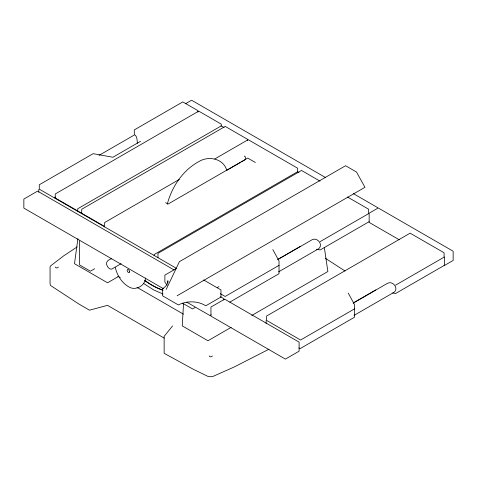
<?xml version="1.0" encoding="UTF-8"?>
<svg xmlns="http://www.w3.org/2000/svg" width="477" height="477" viewBox="0 0 477 477"><rect width="100%" height="100%" fill="white"/><g stroke="black" fill="none" stroke-linecap="round" stroke-linejoin="round"><path stroke-width="0.72" d="M272.82 249.578L279.027 260.979L279.027 273.703L229.783 302.138M183.526 303.64L182.25 325.904L207.96 340.751L231.172 327.353M77.9 238.631L74.495 263.698L107.569 282.789L118.344 276.571M58.319 267.025C57.973 268.235 55.612 268.235 55.26 267.025M212.301 355.92C211.949 357.136 209.588 357.136 209.236 355.92M145.515 278.067C145.33 285.443 136.028 290.815 129.547 287.279C122.1 283.35 117.175 275.617 115.309 267.549M167.296 204.037C171.953 186.471 183.12 169.866 199.428 161.262C209.009 155.645 223.576 158.728 226.754 170.331M166.187 289.426L179.412 261.658L345.569 165.728L356.516 172.048L364.965 187.306L177.134 295.746M172.549 325.946L164.142 336.363L164.142 353.326L193.644 369.448L208.05 376.454L210.691 376.776L213.261 376.293L234.219 366.974L269.016 349.206M77.202 246.895L63.608 255.899L50.52 265.975L50.061 266.983L50.061 283.952L50.55 285.484L78.395 303.724L89.491 310.193L107.486 305.346L164.177 338.08M185.565 103.706L191.605 100.224L325.558 177.557M99.007 155.389L134.735 134.764C137.215 136.339 137.173 140.524 137.298 143.285M140.506 141.317L112.906 157.249L93.158 153.666L39.281 184.772L39.281 189.154L176.508 268.384M55.749 197.037L54.461 197.919M179.316 179.424L104.666 222.52L104.666 226.903M214.71 158.99L248.171 139.666L297.642 168.226L297.642 171.881M226.664 170.408L240.164 162.615M241.451 161.876L245.309 159.646L245.309 156.677L244.254 156.068M111.701 258.683C107.754 259.685 104.892 262.666 107.414 266.375C108.303 267.853 110.032 269.755 111.934 268.986L121.122 263.686M94.643 268.748L90.409 271.192L79.635 264.968L79.635 240.933M176.281 268.533L164.893 275.11L164.893 282.175L167.183 285.222M217.315 287.559L218.907 286.641M277.954 259.339L300.421 246.365M277.739 259.583L312.018 239.794C317.151 236.86 323.579 244.594 318.785 248.648L278.598 271.854M194.98 307.528L192.535 308.941L182.739 303.283M279.027 265.361L225.156 296.467L220.332 293.683M320.174 241.612L368.661 213.613L368.661 209.23L347.512 197.025M369.15 221.674L320.174 249.954L316.513 249.286M211.216 314.838L209.969 315.553L186.787 302.174M251.796 315.446L327.872 271.526L324.324 247.402M353.385 302.883L375.846 289.915M353.165 303.133L387.443 283.344C392.583 280.404 399.005 288.138 394.217 292.198L354.023 315.404M354.459 308.911L300.582 340.018L266.613 320.407L266.613 316.024L410.125 233.17L444.087 252.78L444.087 257.163L395.6 285.157M444.087 265.677L453.15 260.442L453.15 251.224L378.213 207.96L369.15 213.189L369.15 222.407L399.255 239.788M392.672 292.967L395.6 293.498L444.576 265.224L444.576 256.882M163.051 294.023L153.743 289.962L143.708 283.553M353.248 193.549L377.724 207.674M320.019 181.147L301.512 170.462L158 253.317L158 257.699M224.077 127.562L221.221 125.916L77.715 208.771L77.715 210.923M298.93 172.424L297.642 171.678L154.137 254.533L154.137 255.463M255.398 162.502L247.706 158.066L167.993 204.084L165.597 202.701M203.721 279.993L220.97 289.956L220.97 297.022L205.79 305.793C197.722 300.713 186.775 300.635 178.356 304.94L162.514 295.794L162.514 288.722C165.4 287.1 167.946 284.203 167.892 280.726L167.892 282.849M104.189 226.205L55.231 197.943L55.231 193.984L198.742 111.129L221.221 124.109L221.221 126.089M174.093 269.958L37.564 191.134L23.85 199.052L23.85 208.103L163.599 288.788M220.463 296.73L223.683 298.59L223.683 299.979M298.811 347.9L300.093 348.639L354.459 317.253L354.459 304.529L348.252 293.122M117.843 276.284L120.276 277.686M137.012 287.351L183.43 314.146M325.296 258.236L345.014 271.014M266.124 320.687L266.124 323.472M247.694 140.715L247.694 139.391L225.216 126.411L81.704 209.266L81.704 213.225M197.973 112.143L197.973 110.682L182.786 101.917L134.299 129.911L134.299 134.293M38.786 189.435L38.786 192.219M163.068 290.135A77.035 44.474 60 0 1 144.662 280.243M162.824 290.278A77.035 44.474 60 0 1 145.008 280.816M224.661 299.157L210.947 307.075L210.947 316.12L285.395 359.103L299.109 351.185L299.109 342.134L224.661 299.157M129.595 271.878L129.595 271.634A1.741 1.002 60 0 0 128.373 269.63A1.741 1.002 60 0 0 127.144 270.215L127.144 270.465A1.741 1.002 60 0 0 128.373 272.468A1.741 1.002 60 0 0 129.595 271.878"/></g></svg>
